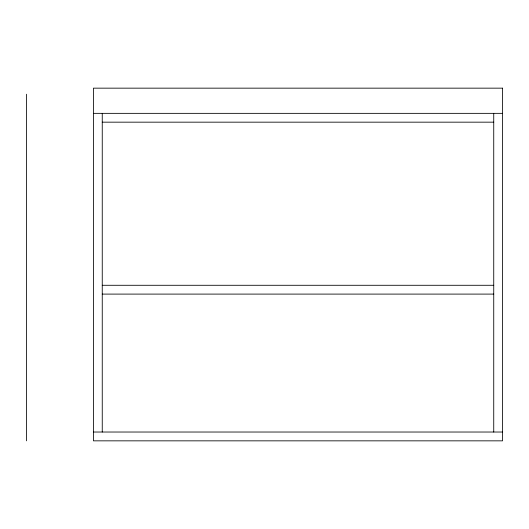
<?xml version="1.0" encoding="UTF-8"?>
<svg xmlns="http://www.w3.org/2000/svg" width="529" height="529" viewBox="0 0 529 529"><rect width="100%" height="100%" fill="white"/><g stroke="black" fill="none" stroke-linecap="round" stroke-linejoin="round"><path stroke-width="0.79" d="M93.435 113.351L502.55 113.351M102.249 122.166L493.736 122.166M102.249 285.283L493.736 285.283M102.249 294.098L493.736 294.098M93.435 432.028L502.55 432.028M493.736 113.351L493.736 432.028M102.249 113.351L102.249 432.028M26.45 94.222L26.45 440.842M502.55 88.158L93.435 88.158L93.435 440.842L502.55 440.842L502.55 88.158"/></g></svg>
